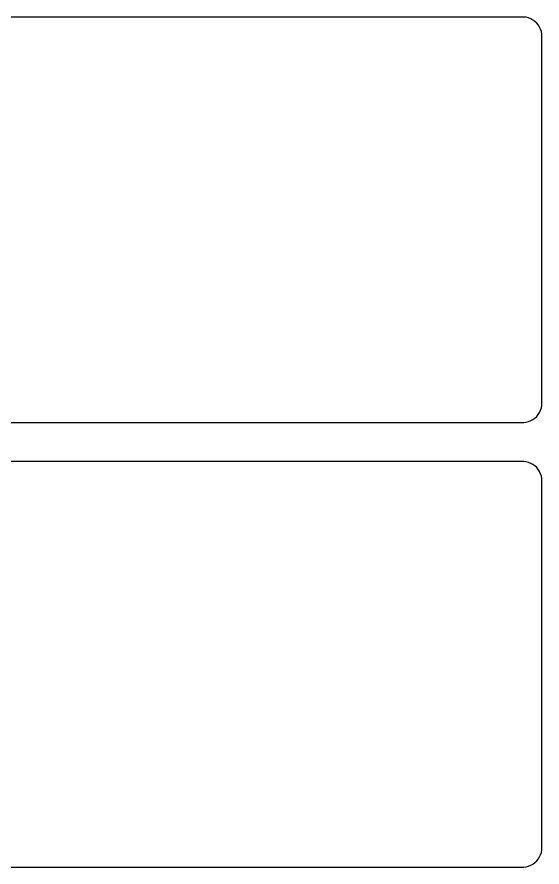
# Model space of a CAD drawing. Header units: metres. Extents: x -134 to 134, y 518 to 1078.
# Drawn here: x 0 to 134.5, y 860 to 1078 of the extents above; entities that cross this region are included whole.
import ezdxf

# ---------------------------------------------------------------- set-up
doc = ezdxf.new("R2010")
doc.units = ezdxf.units.M

msp = doc.modelspace()

# ---------------------------------------------------------------- linework, layer by layer
for p, q in [((129.814, 1077.99), (-129.814, 1077.99)), ((130.437, 1077.91), (129.814, 1077.99)), ((131.045, 1077.76), (130.437, 1077.91)), ((131.629, 1077.52), (131.045, 1077.76)), ((132.179, 1077.22), (131.629, 1077.52)), ((132.687, 1076.85), (132.179, 1077.22)), ((133.145, 1076.42), (132.687, 1076.85)), ((133.545, 1075.94), (133.145, 1076.42)), ((133.882, 1075.41), (133.545, 1075.94)), ((134.149, 1074.84), (133.882, 1075.41)), ((134.343, 1074.24), (134.149, 1074.84)), ((134.461, 1073.63), (134.343, 1074.24)), ((134.5, 1073), (134.461, 1073.63)), ((134.5, 979), (134.5, 1073)), ((134.461, 978.373), (134.5, 979)), ((133.545, 976.061), (133.882, 976.591)), ((133.882, 976.591), (134.149, 977.159)), ((134.149, 977.159), (134.343, 977.757)), ((134.343, 977.757), (134.461, 978.373)), ((131.045, 974.245), (131.629, 974.476)), ((131.629, 974.476), (132.179, 974.778)), ((132.179, 974.778), (132.687, 975.147)), ((132.687, 975.147), (133.145, 975.577)), ((133.145, 975.577), (133.545, 976.061)), ((-129.814, 974.01), (129.814, 974.01)), ((129.814, 974.01), (130.437, 974.089)), ((130.437, 974.089), (131.045, 974.245)), ((129.814, 963.99), (-129.814, 963.99)), ((130.437, 963.911), (129.814, 963.99)), ((131.045, 963.755), (130.437, 963.911)), ((131.629, 963.524), (131.045, 963.755)), ((132.179, 963.222), (131.629, 963.524)), ((132.687, 962.853), (132.179, 963.222)), ((133.145, 962.423), (132.687, 962.853)), ((133.545, 961.939), (133.145, 962.423)), ((133.882, 961.409), (133.545, 961.939)), ((134.149, 960.841), (133.882, 961.409)), ((134.343, 960.243), (134.149, 960.841)), ((134.461, 959.627), (134.343, 960.243)), ((134.5, 959), (134.461, 959.627)), ((134.5, 865), (134.5, 959)), ((134.149, 863.159), (134.343, 863.757)), ((134.343, 863.757), (134.461, 864.373)), ((134.461, 864.373), (134.5, 865)), ((132.179, 860.778), (132.687, 861.147)), ((132.687, 861.147), (133.145, 861.577)), ((133.145, 861.577), (133.545, 862.061)), ((133.545, 862.061), (133.882, 862.591)), ((133.882, 862.591), (134.149, 863.159)), ((-129.814, 860.01), (129.814, 860.01)), ((129.814, 860.01), (130.437, 860.089)), ((130.437, 860.089), (131.045, 860.245)), ((131.045, 860.245), (131.629, 860.476)), ((131.629, 860.476), (132.179, 860.778))]:
    msp.add_line(p, q)

doc.saveas('drawing.dxf')
